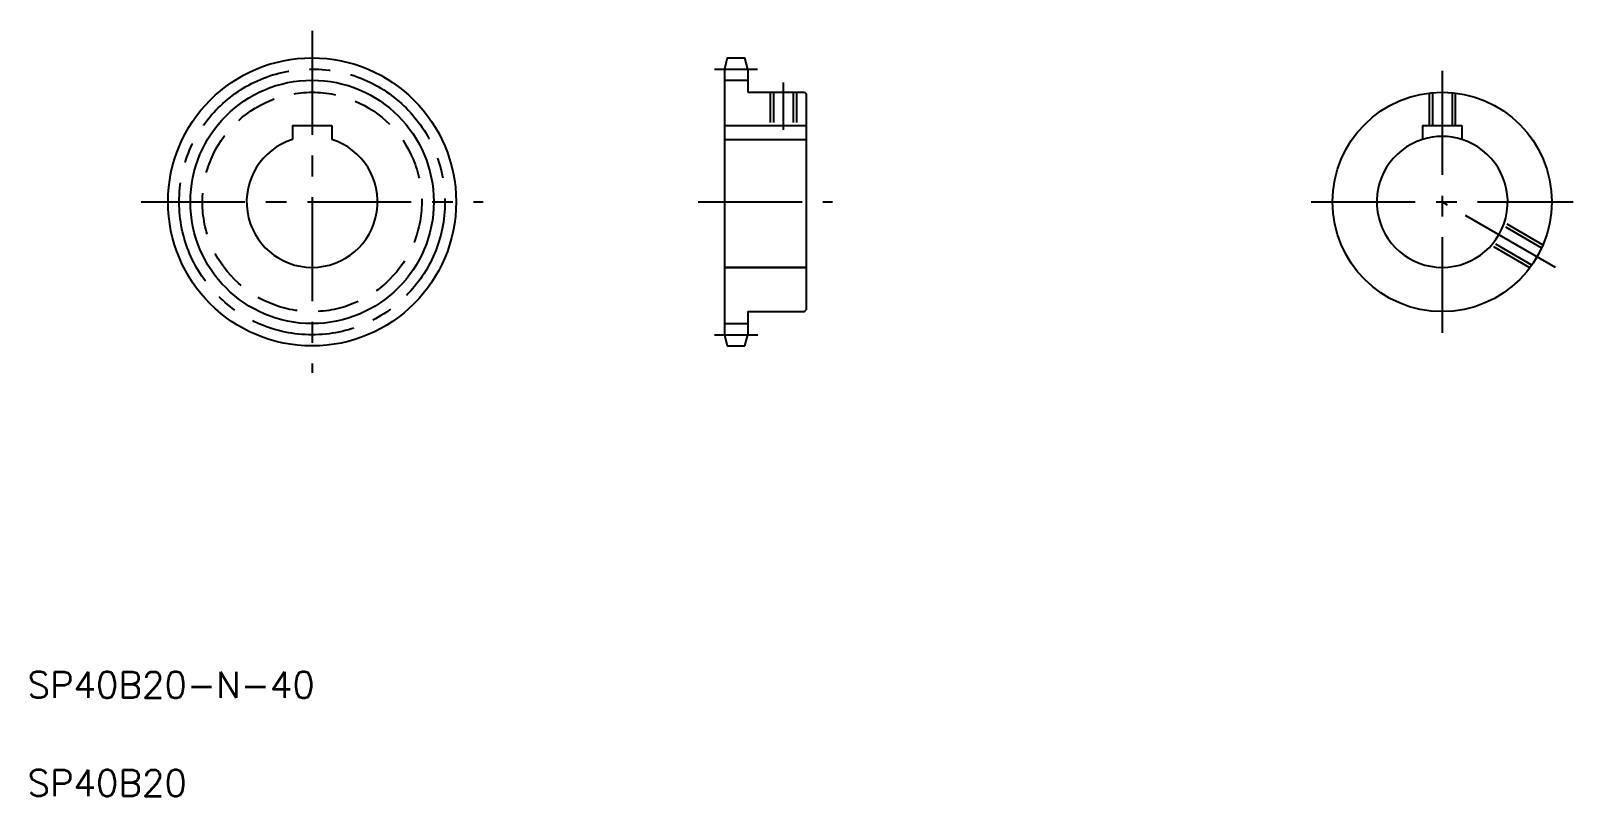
# Model space of a CAD drawing. Extents: x 21 to 492, y 20 to 254.
import ezdxf

# ---------------------------------------------------------------- set-up
doc = ezdxf.new("R2010")
doc.units = 0
doc.linetypes.add('CENTER', pattern=[50.8, 31.75, -6.35, 6.35, -6.35])
doc.linetypes.add('DASHED', pattern=[19.05, 12.7, -6.35])
doc.layers.get('0').update_dxf_attribs({"linetype": 'CONTINUOUS'})
doc.layers.add('CENTER', color=1, linetype='CENTER')
doc.styles.get("Standard").update_dxf_attribs({"font": 'txt', "bigfont": 'BIGFONT'})

msp = doc.modelspace()

# ---------------------------------------------------------------- linework, layer by layer
at = {"color": 7, "linetype": 'CONTINUOUS'}
for p, q in [((233.78, 245.49), (232.87, 242.08)), ((233.78, 245.49), (239.15, 245.49)), ((240.07, 242.08), (239.15, 245.49)), ((232.87, 242.08), (232.87, 160.9)), ((240.07, 242.08), (240.07, 234.99)), ((232.87, 238.67), (240.07, 238.67)), ((240.07, 234.99), (257.37, 234.99)), ((247.87, 234.99), (247.87, 225.79)), ((253.87, 234.99), (253.87, 225.79)), ((257.37, 234.99), (257.87, 234.49)), ((257.87, 234.49), (257.87, 168.49)), ((100.94, 224.79), (112.94, 224.79)), ((100.94, 224.79), (100.94, 220.57)), ((112.94, 224.79), (112.94, 220.57)), ((232.87, 224.79), (257.87, 224.79)), ((446.16, 224.79), (446.16, 220.57)), ((446.16, 224.79), (458.16, 224.79)), ((458.16, 224.79), (458.16, 220.57)), ((232.87, 220.57), (257.87, 220.57)), ((232.87, 181.49), (257.87, 181.49)), ((257.87, 181.49), (232.87, 181.49)), ((240.07, 167.99), (257.37, 167.99)), ((240.07, 167.99), (240.07, 160.9)), ((240.07, 166.22), (240.07, 166.22)), ((257.37, 167.99), (257.87, 168.49)), ((232.87, 164.31), (240.07, 164.31)), ((232.87, 160.9), (233.78, 157.49)), ((239.15, 157.49), (240.07, 160.9)), ((240.07, 164.45), (240.07, 164.45)), ((233.78, 157.49), (239.15, 157.49))]:
    msp.add_line(p, q, dxfattribs=at)
at = {"color": 3, "linetype": 'CONTINUOUS'}
for p, q in [((246.87, 234.99), (246.87, 225.79)), ((254.87, 234.99), (254.87, 225.79))]:
    msp.add_line(p, q, dxfattribs=at)
at = {"color": 3, "linetype": 'DASHED'}
for p, q in [((448.16, 234.75), (448.16, 224.79)), ((449.16, 234.86), (449.16, 224.79)), ((455.16, 234.86), (455.16, 224.79)), ((456.16, 234.75), (456.16, 224.79)), ((482.55, 187.41), (470.78, 194.2)), ((482.96, 188.32), (471.13, 195.16)), ((479.55, 182.21), (467.78, 189.01)), ((478.96, 181.4), (467.13, 188.23))]:
    msp.add_line(p, q, dxfattribs=at)
at = {"color": 7, "linetype": 'CONTINUOUS'}
for centre, radius in [((106.94, 201.49), 44), ((452.16, 201.49), 33.5)]:
    msp.add_circle(centre, radius, dxfattribs=at)
at = {"color": 3, "linetype": 'CONTINUOUS'}
msp.add_circle((106.94, 201.49), 37.18, dxfattribs=at)
at = {"color": 3, "linetype": 'DASHED'}
msp.add_circle((106.94, 201.49), 33.5, dxfattribs=at)
at = {"color": 3, "linetype": 'CONTINUOUS'}
msp.add_arc((452.16, 201.49), 20, 72.5424, 107.4576, dxfattribs=at)
at = {"color": 7, "linetype": 'CONTINUOUS'}
for centre in [(106.94, 201.49), (452.16, 201.49)]:
    msp.add_arc(centre, 20, 107.4576, 72.5424, dxfattribs=at)
at = {"layer": 'CENTER', "color": 1, "linetype": 'CENTER'}
for p, q in [((106.94, 253.74), (106.94, 149.24)), ((229.87, 242.08), (242.98, 242.08)), ((452.16, 241.49), (452.16, 161.49)), ((250.87, 237.99), (250.87, 223.48)), ((54.69, 201.49), (159.18, 201.49)), ((224.87, 201.49), (265.87, 201.49)), ((412.16, 201.49), (492.16, 201.49)), ((486.8, 181.49), (452.16, 201.49)), ((229.87, 160.9), (243.05, 160.9))]:
    msp.add_line(p, q, dxfattribs=at)
msp.add_circle((106.94, 201.49), 40.59, dxfattribs=at)

# ---------------------------------------------------------------- texts
at = {"color": 7, "linetype": 'CONTINUOUS'}
for s, p in [('SP40B20-N-40', (20, 50)), ('SP40B20', (20, 20))]:
    msp.add_text(s, height=8, dxfattribs=at).set_placement(p)

doc.saveas('drawing.dxf')
